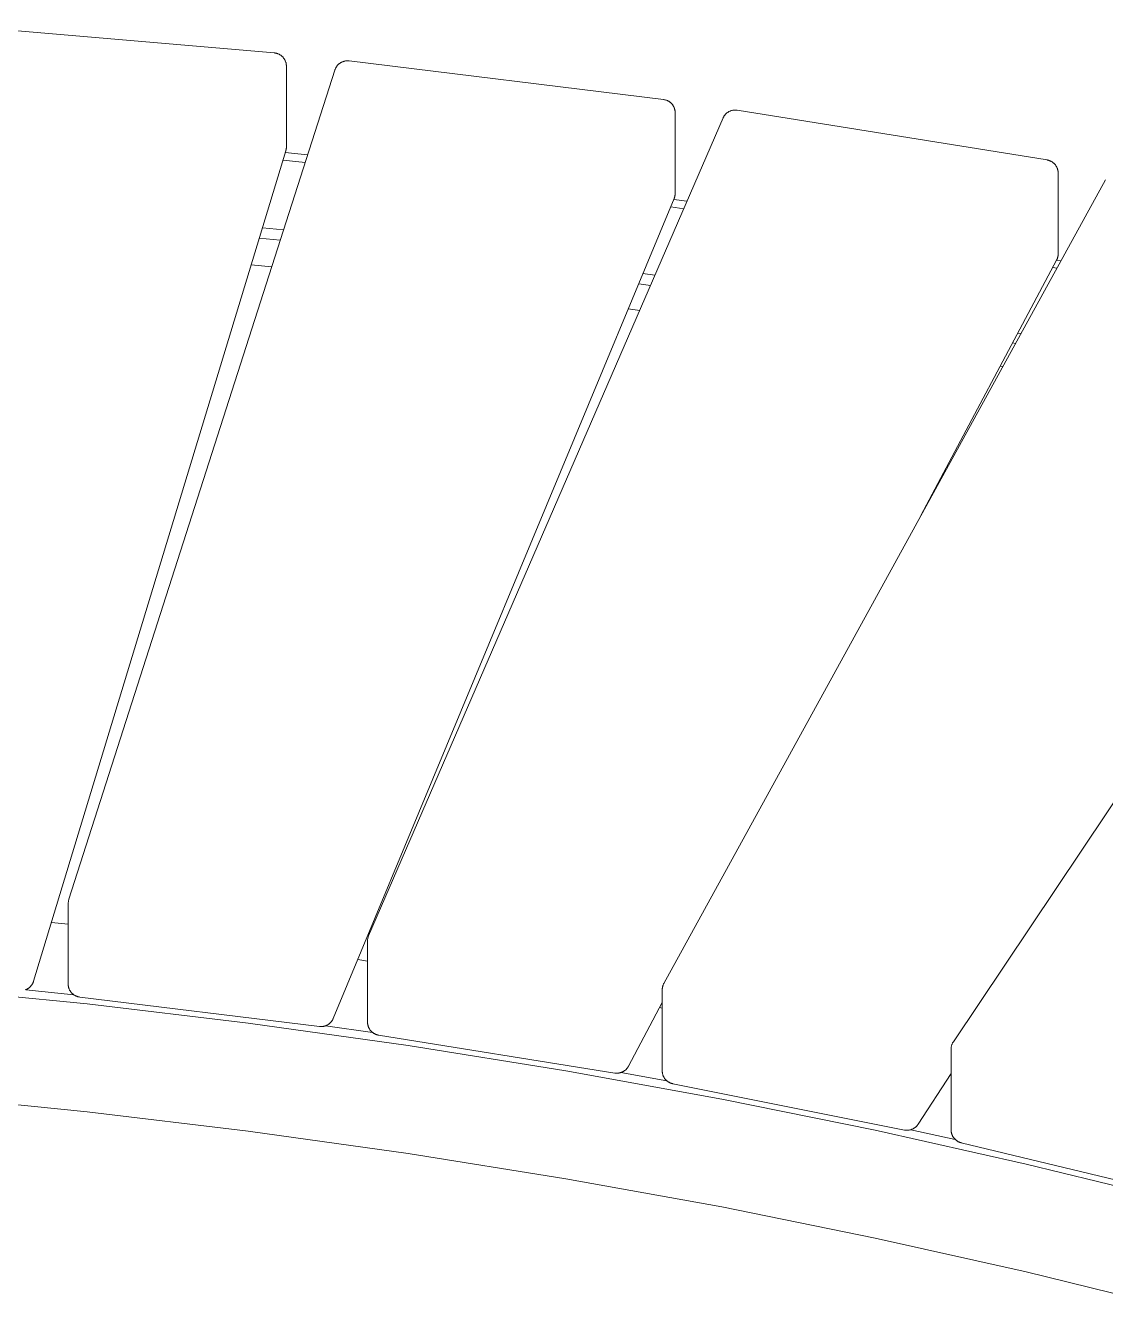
# Model space of a CAD drawing. Header units: inches. Extents: x -6 to 195, y -3 to 126.
# Drawn here: x 155.94 to 168.81, y 59.52 to 74.81 of the extents above; entities that cross this region are included whole.
import ezdxf

# ---------------------------------------------------------------- set-up
doc = ezdxf.new("R2010")
doc.units = ezdxf.units.IN
doc.layers.add('ZANO_R', color=7, linetype='Continuous', lineweight=0)

msp = doc.modelspace()

# ---------------------------------------------------------------- linework, layer by layer
at = {"layer": 'ZANO_R'}
for p, q in [((155.11595, 74.81041), (158.90722, 74.48523)), ((158.90722, 74.48523), (158.91263, 74.48467)), ((158.91263, 74.48467), (158.91802, 74.48393)), ((158.91802, 74.48393), (158.92338, 74.483)), ((158.92338, 74.483), (158.9287, 74.48188)), ((158.9287, 74.48188), (158.93398, 74.48058)), ((158.93398, 74.48058), (158.93922, 74.4791)), ((158.93922, 74.4791), (158.9444, 74.47744)), ((158.9444, 74.47744), (158.94952, 74.47561)), ((158.94952, 74.47561), (158.95457, 74.47359)), ((158.95457, 74.47359), (158.95955, 74.47141)), ((158.95955, 74.47141), (158.96445, 74.46905)), ((158.96445, 74.46905), (158.96927, 74.46653)), ((158.96927, 74.46653), (158.974, 74.46384)), ((158.974, 74.46384), (158.97863, 74.46098)), ((158.97863, 74.46098), (158.98316, 74.45797)), ((158.98316, 74.45797), (158.98758, 74.45481)), ((158.98758, 74.45481), (158.9919, 74.45149)), ((158.9919, 74.45149), (158.99609, 74.44803)), ((158.99609, 74.44803), (159.00016, 74.44443)), ((159.00016, 74.44443), (159.00411, 74.44068)), ((159.00411, 74.44068), (159.00792, 74.43681)), ((159.00792, 74.43681), (159.0116, 74.4328)), ((159.0116, 74.4328), (159.01514, 74.42867)), ((159.01514, 74.42867), (159.01853, 74.42442)), ((159.01853, 74.42442), (159.02178, 74.42005)), ((159.02178, 74.42005), (159.02487, 74.41557)), ((159.02487, 74.41557), (159.0278, 74.41099)), ((159.0278, 74.41099), (159.03058, 74.40632)), ((159.03058, 74.40632), (159.03319, 74.40155)), ((159.03319, 74.40155), (159.03563, 74.39669)), ((159.03563, 74.39669), (159.03791, 74.39175)), ((159.03791, 74.39175), (159.04001, 74.38673)), ((159.04001, 74.38673), (159.04194, 74.38165)), ((159.04194, 74.38165), (159.0437, 74.3765)), ((159.0437, 74.3765), (159.04527, 74.37129)), ((159.04527, 74.37129), (159.04666, 74.36603)), ((159.04666, 74.36603), (159.04787, 74.36073)), ((159.04787, 74.36073), (159.0489, 74.35539)), ((159.0489, 74.35539), (159.04974, 74.35002)), ((159.04974, 74.35002), (159.0504, 74.34462)), ((159.0504, 74.34462), (159.05087, 74.3392)), ((159.05087, 74.3392), (159.05115, 74.33377)), ((159.05115, 74.33377), (159.05124, 74.32833)), ((159.05124, 74.32833), (159.05124, 73.36396)), ((159.64024, 74.30758), (159.64286, 74.3123)), ((159.64286, 74.3123), (159.64565, 74.31694)), ((159.64565, 74.31694), (159.6486, 74.32148)), ((159.6486, 74.32148), (159.6517, 74.32591)), ((159.6517, 74.32591), (159.65496, 74.33024)), ((159.65496, 74.33024), (159.65836, 74.33445)), ((159.65836, 74.33445), (159.6619, 74.33854)), ((159.6619, 74.33854), (159.66558, 74.34251)), ((159.66558, 74.34251), (159.66939, 74.34634)), ((159.66939, 74.34634), (159.67334, 74.35005)), ((159.67334, 74.35005), (159.67741, 74.35362)), ((159.67741, 74.35362), (159.68159, 74.35704)), ((159.68159, 74.35704), (159.6859, 74.36032)), ((159.6859, 74.36032), (159.69031, 74.36345)), ((159.69031, 74.36345), (159.69483, 74.36643)), ((159.69483, 74.36643), (159.69945, 74.36924)), ((159.69945, 74.36924), (159.70416, 74.3719)), ((159.70416, 74.3719), (159.70897, 74.3744)), ((159.70897, 74.3744), (159.71385, 74.37673)), ((159.71385, 74.37673), (159.71881, 74.37889)), ((159.71881, 74.37889), (159.72385, 74.38087)), ((159.72385, 74.38087), (159.72894, 74.38269)), ((159.72894, 74.38269), (159.7341, 74.38433)), ((159.7341, 74.38433), (159.73931, 74.38578)), ((159.73931, 74.38578), (159.74457, 74.38706)), ((159.74457, 74.38706), (159.74987, 74.38816)), ((159.74987, 74.38816), (159.7552, 74.38908)), ((159.7552, 74.38908), (159.76056, 74.38981)), ((159.76056, 74.38981), (159.76595, 74.39036)), ((159.76595, 74.39036), (159.77135, 74.39072)), ((159.77135, 74.39072), (159.77675, 74.39089)), ((159.77675, 74.39089), (159.78216, 74.39088)), ((159.78216, 74.39088), (159.78757, 74.39069)), ((159.78757, 74.39069), (159.79297, 74.39031)), ((159.79297, 74.39031), (159.79835, 74.38974)), ((159.79835, 74.38974), (163.54747, 73.92965)), ((156.45695, 64.39961), (159.62923, 74.28157)), ((159.62923, 74.28157), (159.63027, 74.28471)), ((159.63027, 74.28471), (159.63139, 74.28784)), ((159.63139, 74.28784), (159.63334, 74.29288)), ((159.63334, 74.29288), (159.63547, 74.29786)), ((159.63547, 74.29786), (159.63777, 74.30276)), ((159.63777, 74.30276), (159.64024, 74.30758)), ((163.54747, 73.92965), (163.55285, 73.92889)), ((163.55285, 73.92889), (163.5582, 73.92795)), ((163.5582, 73.92795), (163.56352, 73.92683)), ((163.56352, 73.92683), (163.56879, 73.92553)), ((163.56879, 73.92553), (163.57401, 73.92404)), ((163.57401, 73.92404), (163.57918, 73.92237)), ((163.57918, 73.92237), (163.58429, 73.92053)), ((163.58429, 73.92053), (163.58933, 73.91851)), ((163.58933, 73.91851), (163.5943, 73.91632)), ((163.5943, 73.91632), (163.59919, 73.91396)), ((163.59919, 73.91396), (163.604, 73.91143)), ((163.604, 73.91143), (163.60872, 73.90873)), ((163.60872, 73.90873), (163.61334, 73.90588)), ((163.61334, 73.90588), (163.61786, 73.90287)), ((163.61786, 73.90287), (163.62227, 73.8997)), ((163.62227, 73.8997), (163.62658, 73.89639)), ((163.62658, 73.89639), (163.63076, 73.89292)), ((163.63076, 73.89292), (163.63482, 73.88932)), ((163.63482, 73.88932), (163.63876, 73.88558)), ((163.63876, 73.88558), (163.64256, 73.8817)), ((163.64256, 73.8817), (163.64623, 73.87769)), ((163.64623, 73.87769), (163.64976, 73.87357)), ((163.64976, 73.87357), (163.65315, 73.86932)), ((163.65315, 73.86932), (163.65638, 73.86495)), ((163.65638, 73.86495), (163.65946, 73.86048)), ((163.65946, 73.86048), (163.66239, 73.85591)), ((163.66239, 73.85591), (163.66516, 73.85123)), ((160.03133, 63.96002), (164.25733, 73.70961)), ((163.66516, 73.85123), (163.66776, 73.84647)), ((163.66776, 73.84647), (163.6702, 73.84161)), ((163.6702, 73.84161), (163.67247, 73.83668)), ((163.67247, 73.83668), (163.67457, 73.83167)), ((163.67457, 73.83167), (163.6765, 73.82659)), ((163.6765, 73.82659), (163.67824, 73.82145)), ((163.67824, 73.82145), (163.67981, 73.81625)), ((163.67981, 73.81625), (163.6812, 73.811)), ((163.6812, 73.811), (163.68241, 73.8057)), ((163.68241, 73.8057), (163.68343, 73.80037)), ((163.68343, 73.80037), (163.68427, 73.795)), ((163.68427, 73.795), (163.68493, 73.78961)), ((163.68493, 73.78961), (163.6854, 73.7842)), ((163.6854, 73.7842), (163.68568, 73.77877)), ((163.68568, 73.77877), (163.68577, 73.77334)), ((163.68577, 73.77334), (163.68577, 72.80897)), ((164.25733, 73.70961), (164.25861, 73.71249)), ((164.25861, 73.71249), (164.25996, 73.71535)), ((164.25996, 73.71535), (164.26241, 73.72022)), ((164.26241, 73.72022), (164.26503, 73.725)), ((164.26503, 73.725), (164.26781, 73.72969)), ((164.26781, 73.72969), (164.27075, 73.73428)), ((164.27075, 73.73428), (164.27385, 73.73876)), ((164.27385, 73.73876), (164.27711, 73.74314)), ((164.27711, 73.74314), (164.28051, 73.7474)), ((164.28051, 73.7474), (164.28406, 73.75153)), ((164.28406, 73.75153), (164.28775, 73.75555)), ((164.28775, 73.75555), (164.29158, 73.75943)), ((164.29158, 73.75943), (164.29553, 73.76318)), ((164.29553, 73.76318), (164.29962, 73.76679)), ((164.29962, 73.76679), (164.30383, 73.77025)), ((164.30383, 73.77025), (164.30815, 73.77357)), ((164.30815, 73.77357), (164.31259, 73.77674)), ((164.31259, 73.77674), (164.31714, 73.77975)), ((164.31714, 73.77975), (164.32178, 73.7826)), ((164.32178, 73.7826), (164.32653, 73.78529)), ((164.32653, 73.78529), (164.33136, 73.78781)), ((164.33136, 73.78781), (164.33628, 73.79017)), ((164.33628, 73.79017), (164.34127, 73.79235)), ((164.34127, 73.79235), (164.34634, 73.79436)), ((164.34634, 73.79436), (164.35148, 73.79619)), ((164.35148, 73.79619), (164.35667, 73.79784)), ((164.35667, 73.79784), (164.36192, 73.79932)), ((164.36192, 73.79932), (164.36722, 73.80061)), ((164.36722, 73.80061), (164.37256, 73.80171)), ((164.37256, 73.80171), (164.37793, 73.80263)), ((164.37793, 73.80263), (164.38333, 73.80337)), ((164.38333, 73.80337), (164.38876, 73.80391)), ((164.38876, 73.80391), (164.3942, 73.80427)), ((164.3942, 73.80427), (164.39965, 73.80444)), ((164.39965, 73.80444), (164.4051, 73.80442)), ((164.4051, 73.80442), (164.41055, 73.80421)), ((164.41055, 73.80421), (164.41598, 73.80382)), ((164.41598, 73.80382), (164.4214, 73.80323)), ((164.4214, 73.80323), (164.4268, 73.80246)), ((164.4268, 73.80246), (168.11938, 73.20923)), ((159.04444, 73.31818), (156.03662, 63.41909)), ((159.03825, 73.29781), (159.3046, 73.27031)), ((159.04539, 73.32144), (159.04444, 73.31818)), ((159.04628, 73.32472), (159.04539, 73.32144)), ((159.04744, 73.32954), (159.04628, 73.32472)), ((159.04844, 73.33439), (159.04744, 73.32954)), ((159.0493, 73.33927), (159.04844, 73.33439)), ((159.05, 73.34418), (159.0493, 73.33927)), ((159.05054, 73.34911), (159.05, 73.34418)), ((159.05093, 73.35405), (159.05054, 73.34911)), ((159.05117, 73.359), (159.05093, 73.35405)), ((159.05124, 73.36396), (159.05117, 73.359)), ((159.01104, 73.20825), (159.2759, 73.18091)), ((168.11938, 73.20923), (168.12472, 73.20827)), ((168.12472, 73.20827), (168.13002, 73.20714)), ((168.13002, 73.20714), (168.13528, 73.20582)), ((168.13528, 73.20582), (168.14049, 73.20432)), ((168.14049, 73.20432), (168.14565, 73.20265)), ((168.14565, 73.20265), (168.15074, 73.2008)), ((168.15074, 73.2008), (168.15577, 73.19877)), ((168.15577, 73.19877), (168.16073, 73.19657)), ((168.16073, 73.19657), (168.1656, 73.19421)), ((168.1656, 73.19421), (168.1704, 73.19167)), ((168.1704, 73.19167), (168.1751, 73.18897)), ((168.1751, 73.18897), (168.17971, 73.18612)), ((168.17971, 73.18612), (168.18421, 73.1831)), ((168.18421, 73.1831), (168.18861, 73.17993)), ((168.18861, 73.17993), (168.1929, 73.17662)), ((168.1929, 73.17662), (168.19707, 73.17315)), ((168.19707, 73.17315), (168.20112, 73.16955)), ((168.20112, 73.16955), (168.20504, 73.16581)), ((168.20504, 73.16581), (168.20883, 73.16193)), ((168.20883, 73.16193), (168.21249, 73.15793)), ((168.21249, 73.15793), (168.21601, 73.1538)), ((168.21601, 73.1538), (168.21938, 73.14956)), ((168.21938, 73.14956), (168.2226, 73.1452)), ((168.2226, 73.1452), (168.22567, 73.14073)), ((168.22567, 73.14073), (168.22859, 73.13616)), ((168.22859, 73.13616), (168.23135, 73.1315)), ((168.23135, 73.1315), (168.23394, 73.12674)), ((168.23394, 73.12674), (168.23637, 73.12189)), ((168.23637, 73.12189), (168.23864, 73.11696)), ((168.23864, 73.11696), (168.24073, 73.11196)), ((168.24073, 73.11196), (168.24264, 73.10689)), ((168.24264, 73.10689), (168.24439, 73.10176)), ((168.24439, 73.10176), (168.24595, 73.09657)), ((168.24595, 73.09657), (168.24733, 73.09132)), ((168.24733, 73.09132), (168.24854, 73.08604)), ((163.55117, 63.39242), (168.81468, 72.97222)), ((168.24854, 73.08604), (168.24956, 73.08071)), ((168.24956, 73.08071), (168.25039, 73.07536)), ((168.25039, 73.07536), (168.25104, 73.06997)), ((168.25104, 73.06997), (168.25151, 73.06457)), ((168.25151, 73.06457), (168.25179, 73.05916)), ((168.25179, 73.05916), (168.25188, 73.05374)), ((168.25188, 73.05374), (168.25188, 72.08937)), ((163.68375, 72.78383), (163.68286, 72.77886)), ((163.68448, 72.78883), (163.68375, 72.78383)), ((163.68504, 72.79385), (163.68448, 72.78883)), ((163.68545, 72.79888), (163.68504, 72.79385)), ((163.68569, 72.80393), (163.68545, 72.79888)), ((163.68577, 72.80897), (163.68569, 72.80393)), ((163.6737, 72.74851), (159.60999, 62.97595)), ((163.63293, 72.65045), (163.78877, 72.62862)), ((163.66969, 72.73886), (163.827, 72.71682)), ((163.67492, 72.75153), (163.6737, 72.74851)), ((163.67607, 72.75457), (163.67492, 72.75153)), ((163.67774, 72.75933), (163.67607, 72.75457)), ((163.67926, 72.76415), (163.67774, 72.75933)), ((163.68062, 72.76901), (163.67926, 72.76415)), ((163.68182, 72.77392), (163.68062, 72.76901)), ((163.68286, 72.77886), (163.68182, 72.77392)), ((158.76614, 72.40227), (159.01761, 72.37631)), ((158.97767, 72.25189), (158.72825, 72.27755)), ((167.0027, 62.69896), (173.28353, 72.07221)), ((168.2349, 72.01823), (168.23348, 72.0155)), ((168.23627, 72.021), (168.2349, 72.01823)), ((168.23854, 72.02594), (168.23627, 72.021)), ((168.24065, 72.03096), (168.23854, 72.02594)), ((168.24258, 72.03604), (168.24065, 72.03096)), ((168.24433, 72.04119), (168.24258, 72.03604)), ((168.24591, 72.0464), (168.24433, 72.04119)), ((168.2473, 72.05166), (168.24591, 72.0464)), ((168.24851, 72.05696), (168.2473, 72.05166)), ((168.24954, 72.06231), (168.24851, 72.05696)), ((168.25038, 72.06768), (168.24954, 72.06231)), ((168.25104, 72.07308), (168.25038, 72.06768)), ((168.25151, 72.0785), (168.25104, 72.07308)), ((168.25179, 72.08393), (168.25151, 72.0785)), ((168.25188, 72.08937), (168.25179, 72.08393)), ((158.8763, 71.93612), (158.63194, 71.96059)), ((168.23348, 72.01549), (166.61635, 68.97116)), ((168.18734, 71.92864), (168.23649, 71.91989)), ((168.23349, 72.01557), (168.28411, 72.00656)), ((163.39215, 71.71359), (163.25152, 71.73322)), ((163.30206, 71.85477), (163.44468, 71.83479)), ((163.263, 71.41565), (163.12713, 71.43411)), ((167.77177, 71.14631), (167.80792, 71.13988)), ((167.74357, 71.02274), (167.70936, 71.02881)), ((167.59214, 70.74715), (167.56246, 70.75227)), ((156.44942, 64.35147), (156.45695, 64.39961)), ((156.44942, 63.38711), (156.44942, 64.35147)), ((156.44942, 64.09782), (156.24914, 64.11853)), ((160.01916, 63.91346), (160.0198, 63.91879)), ((160.0198, 63.91879), (160.02062, 63.92409)), ((160.02062, 63.92409), (160.02162, 63.92937)), ((160.02162, 63.92937), (160.0228, 63.9346)), ((160.0228, 63.9346), (160.02415, 63.9398)), ((160.02415, 63.9398), (160.02569, 63.94494)), ((160.02569, 63.94494), (160.02739, 63.95003)), ((160.02739, 63.95003), (160.02927, 63.95506)), ((160.02927, 63.95506), (160.03133, 63.96002)), ((160.01834, 63.89739), (160.01843, 63.90275)), ((160.01834, 62.93302), (160.01834, 63.89739)), ((160.01843, 63.90275), (160.0187, 63.90811)), ((160.0187, 63.90811), (160.01916, 63.91346)), ((160.01834, 63.66052), (159.90147, 63.67691)), ((154.73717, 63.34212), (156.67498, 63.14899)), ((155.94594, 63.31928), (155.94095, 63.31732)), ((155.94441, 63.31866), (156.51555, 63.25883)), ((155.95086, 63.3214), (155.94594, 63.31928)), ((155.95571, 63.3237), (155.95086, 63.3214)), ((155.96047, 63.32615), (155.95571, 63.3237)), ((155.96515, 63.32877), (155.96047, 63.32615)), ((155.96973, 63.33154), (155.96515, 63.32877)), ((155.97422, 63.33447), (155.96973, 63.33154)), ((155.97861, 63.33755), (155.97422, 63.33447)), ((155.98289, 63.34078), (155.97861, 63.33755)), ((155.98705, 63.34415), (155.98289, 63.34078)), ((155.9911, 63.34766), (155.98705, 63.34415)), ((155.99503, 63.35131), (155.9911, 63.34766)), ((155.99883, 63.35508), (155.99503, 63.35131)), ((156.0025, 63.35899), (155.99883, 63.35508)), ((156.00604, 63.36302), (156.0025, 63.35899)), ((156.00944, 63.36716), (156.00604, 63.36302)), ((156.01269, 63.37142), (156.00944, 63.36716)), ((156.0158, 63.37579), (156.01269, 63.37142)), ((156.01875, 63.38026), (156.0158, 63.37579)), ((156.02155, 63.38483), (156.01875, 63.38026)), ((156.0242, 63.38949), (156.02155, 63.38483)), ((156.02669, 63.39424), (156.0242, 63.38949)), ((156.02901, 63.39907), (156.02669, 63.39424)), ((156.03116, 63.40397), (156.02901, 63.39907)), ((156.03315, 63.40895), (156.03116, 63.40397)), ((156.03497, 63.41399), (156.03315, 63.40895)), ((156.03662, 63.41909), (156.03497, 63.41399)), ((156.44951, 63.38168), (156.44942, 63.38711)), ((156.44979, 63.37625), (156.44951, 63.38168)), ((156.45026, 63.37084), (156.44979, 63.37625)), ((156.45091, 63.36545), (156.45026, 63.37084)), ((156.45175, 63.36008), (156.45091, 63.36545)), ((156.45278, 63.35475), (156.45175, 63.36008)), ((156.45398, 63.34945), (156.45278, 63.35475)), ((156.45537, 63.3442), (156.45398, 63.34945)), ((156.45694, 63.339), (156.45537, 63.3442)), ((156.45869, 63.33386), (156.45694, 63.339)), ((156.46062, 63.32878), (156.45869, 63.33386)), ((156.46271, 63.32377), (156.46062, 63.32878)), ((156.46498, 63.31884), (156.46271, 63.32377)), ((156.46742, 63.31398), (156.46498, 63.31884)), ((156.47003, 63.30922), (156.46742, 63.31398)), ((156.4728, 63.30454), (156.47003, 63.30922)), ((156.47572, 63.29997), (156.4728, 63.30454)), ((163.53171, 63.31658), (163.53179, 63.32186)), ((163.53171, 62.35222), (163.53171, 63.31658)), ((163.53179, 63.32186), (163.53206, 63.32712)), ((163.53206, 63.32712), (163.5325, 63.33238)), ((163.5325, 63.33238), (163.53312, 63.33762)), ((163.53312, 63.33762), (163.53391, 63.34283)), ((163.53391, 63.34283), (163.53488, 63.34802)), ((163.53488, 63.34802), (163.53602, 63.35317)), ((163.53602, 63.35317), (163.53733, 63.35828)), ((163.53733, 63.35828), (163.53881, 63.36334)), ((163.53881, 63.36334), (163.54046, 63.36835)), ((163.54046, 63.36835), (163.54227, 63.3733)), ((163.54227, 63.3733), (163.54426, 63.37819)), ((163.54426, 63.37819), (163.5464, 63.38301)), ((163.5464, 63.38301), (163.54871, 63.38775)), ((163.54871, 63.38775), (163.55117, 63.39242)), ((156.47881, 63.29549), (156.47572, 63.29997)), ((156.48204, 63.29113), (156.47881, 63.29549)), ((156.48543, 63.28688), (156.48204, 63.29113)), ((156.48895, 63.28275), (156.48543, 63.28688)), ((156.49262, 63.27875), (156.48895, 63.28275)), ((156.49643, 63.27487), (156.49262, 63.27875)), ((156.50036, 63.27113), (156.49643, 63.27487)), ((156.50443, 63.26752), (156.50036, 63.27113)), ((156.50861, 63.26406), (156.50443, 63.26752)), ((156.51291, 63.26075), (156.50861, 63.26406)), ((156.51733, 63.25758), (156.51291, 63.26075)), ((156.52185, 63.25457), (156.51733, 63.25758)), ((156.52647, 63.25171), (156.52185, 63.25457)), ((156.53119, 63.24902), (156.52647, 63.25171)), ((156.53599, 63.24649), (156.53119, 63.24902)), ((156.54088, 63.24413), (156.53599, 63.24649)), ((156.54585, 63.24194), (156.54088, 63.24413)), ((156.5509, 63.23992), (156.54585, 63.24194)), ((156.55601, 63.23808), (156.5509, 63.23992)), ((156.56118, 63.23641), (156.55601, 63.23808)), ((156.5664, 63.23492), (156.56118, 63.23641)), ((156.57167, 63.23362), (156.5664, 63.23492)), ((156.57699, 63.23249), (156.57167, 63.23362)), ((156.58234, 63.23155), (156.57699, 63.23249)), ((156.58771, 63.2308), (156.58234, 63.23155)), ((159.4454, 62.88011), (156.58771, 63.2308)), ((163.53171, 63.16417), (163.12948, 62.40696)), ((156.67498, 63.14899), (158.59731, 62.91897)), ((163.53171, 63.10018), (163.50066, 63.10572)), ((158.59731, 62.91897), (160.50104, 62.65269)), ((159.45075, 62.87954), (159.4454, 62.88011)), ((159.45612, 62.87916), (159.45075, 62.87954)), ((159.4615, 62.87896), (159.45612, 62.87916)), ((159.46688, 62.87895), (159.4615, 62.87896)), ((159.47226, 62.87912), (159.46688, 62.87895)), ((159.47763, 62.87947), (159.47226, 62.87912)), ((159.48299, 62.88001), (159.47763, 62.87947)), ((159.48832, 62.88073), (159.48299, 62.88001)), ((159.49363, 62.88164), (159.48832, 62.88073)), ((159.4989, 62.88272), (159.49363, 62.88164)), ((159.50413, 62.88398), (159.4989, 62.88272)), ((159.50932, 62.88542), (159.50413, 62.88398)), ((159.51445, 62.88704), (159.50932, 62.88542)), ((159.51953, 62.88883), (159.51445, 62.88704)), ((159.51858, 62.88848), (160.07898, 62.80883)), ((159.52454, 62.89079), (159.51953, 62.88883)), ((159.52948, 62.89293), (159.52454, 62.89079)), ((159.53434, 62.89523), (159.52948, 62.89293)), ((159.53913, 62.8977), (159.53434, 62.89523)), ((159.54383, 62.90032), (159.53913, 62.8977)), ((159.54843, 62.90311), (159.54383, 62.90032)), ((159.55294, 62.90606), (159.54843, 62.90311)), ((159.55734, 62.90915), (159.55294, 62.90606)), ((159.56163, 62.91239), (159.55734, 62.90915)), ((159.56582, 62.91578), (159.56163, 62.91239)), ((159.56988, 62.91931), (159.56582, 62.91578)), ((159.57382, 62.92298), (159.56988, 62.91931)), ((159.57763, 62.92678), (159.57382, 62.92298)), ((159.58131, 62.93071), (159.57763, 62.92678)), ((159.58486, 62.93476), (159.58131, 62.93071)), ((159.58826, 62.93893), (159.58486, 62.93476)), ((159.59152, 62.94321), (159.58826, 62.93893)), ((159.59463, 62.9476), (159.59152, 62.94321)), ((159.59759, 62.9521), (159.59463, 62.9476)), ((159.60039, 62.95669), (159.59759, 62.9521)), ((159.60304, 62.96138), (159.60039, 62.95669)), ((159.60552, 62.96616), (159.60304, 62.96138)), ((159.60784, 62.97101), (159.60552, 62.96616)), ((159.60999, 62.97595), (159.60784, 62.97101)), ((160.01843, 62.9276), (160.01834, 62.93302)), ((160.01871, 62.92218), (160.01843, 62.9276)), ((160.01917, 62.91678), (160.01871, 62.92218)), ((160.01983, 62.9114), (160.01917, 62.91678)), ((160.02066, 62.90605), (160.01983, 62.9114)), ((160.02168, 62.90072), (160.02066, 62.90605)), ((160.02289, 62.89543), (160.02168, 62.90072)), ((160.02427, 62.89019), (160.02289, 62.89543)), ((160.02583, 62.885), (160.02427, 62.89019)), ((160.02758, 62.87987), (160.02583, 62.885)), ((160.02949, 62.8748), (160.02758, 62.87987)), ((160.03158, 62.8698), (160.02949, 62.8748)), ((160.03385, 62.86487), (160.03158, 62.8698)), ((160.03628, 62.86002), (160.03385, 62.86487)), ((160.03887, 62.85526), (160.03628, 62.86002)), ((160.04163, 62.8506), (160.03887, 62.85526)), ((160.04454, 62.84603), (160.04163, 62.8506)), ((160.04762, 62.84156), (160.04454, 62.84603)), ((160.05084, 62.8372), (160.04762, 62.84156)), ((160.05421, 62.83296), (160.05084, 62.8372)), ((160.05773, 62.82883), (160.05421, 62.83296)), ((160.06139, 62.82483), (160.05773, 62.82883)), ((160.06518, 62.82095), (160.06139, 62.82483)), ((160.0691, 62.81721), (160.06518, 62.82095)), ((160.07315, 62.81361), (160.0691, 62.81721)), ((160.07732, 62.81014), (160.07315, 62.81361)), ((160.08161, 62.80682), (160.07732, 62.81014)), ((160.08601, 62.80366), (160.08161, 62.80682)), ((160.09051, 62.80064), (160.08601, 62.80366)), ((160.09512, 62.79778), (160.09051, 62.80064)), ((160.09982, 62.79509), (160.09512, 62.79778)), ((160.10462, 62.79255), (160.09982, 62.79509)), ((160.10949, 62.79019), (160.10462, 62.79255)), ((160.11445, 62.78799), (160.10949, 62.79019)), ((160.11948, 62.78596), (160.11445, 62.78799)), ((160.12457, 62.78411), (160.11948, 62.78596)), ((160.12973, 62.78243), (160.12457, 62.78411)), ((160.13494, 62.78094), (160.12973, 62.78243)), ((160.1402, 62.77962), (160.13494, 62.78094)), ((160.1455, 62.77848), (160.1402, 62.77962)), ((160.15084, 62.77753), (160.1455, 62.77848)), ((162.96543, 62.32535), (160.15084, 62.77753)), ((166.99693, 62.68967), (166.99974, 62.69436)), ((166.99974, 62.69436), (167.0027, 62.69896)), ((160.50104, 62.65269), (162.38313, 62.35084)), ((166.97605, 62.61129), (166.97614, 62.61676)), ((166.97605, 61.64693), (166.97605, 62.61129)), ((166.97614, 62.61676), (166.97643, 62.62222)), ((166.97643, 62.62222), (166.9769, 62.62767)), ((166.9769, 62.62767), (166.97756, 62.6331)), ((166.97756, 62.6331), (166.97841, 62.6385)), ((166.97841, 62.6385), (166.97945, 62.64387)), ((166.97945, 62.64387), (166.98068, 62.6492)), ((166.98068, 62.6492), (166.98208, 62.65448)), ((166.98208, 62.65448), (166.98368, 62.65972)), ((166.98368, 62.65972), (166.98545, 62.66489)), ((166.98545, 62.66489), (166.9874, 62.67)), ((166.9874, 62.67), (166.98952, 62.67504)), ((166.98952, 62.67504), (166.99182, 62.68)), ((166.99182, 62.68), (166.99429, 62.68488)), ((166.99429, 62.68488), (166.99693, 62.68967)), ((163.118, 62.38854), (163.11474, 62.38419)), ((163.12111, 62.39299), (163.118, 62.38854)), ((163.12406, 62.39755), (163.12111, 62.39299)), ((163.12685, 62.40221), (163.12406, 62.39755)), ((163.12948, 62.40696), (163.12685, 62.40221)), ((162.38313, 62.35084), (164.24066, 62.01426)), ((162.9708, 62.32458), (162.96543, 62.32535)), ((162.9762, 62.324), (162.9708, 62.32458)), ((162.98162, 62.3236), (162.9762, 62.324)), ((162.98705, 62.32339), (162.98162, 62.3236)), ((162.99248, 62.32337), (162.98705, 62.32339)), ((162.99791, 62.32354), (162.99248, 62.32337)), ((163.00333, 62.32389), (162.99791, 62.32354)), ((163.00874, 62.32443), (163.00333, 62.32389)), ((163.01412, 62.32515), (163.00874, 62.32443)), ((163.01947, 62.32606), (163.01412, 62.32515)), ((163.02479, 62.32716), (163.01947, 62.32606)), ((163.03007, 62.32844), (163.02479, 62.32716)), ((163.03531, 62.32989), (163.03007, 62.32844)), ((163.04048, 62.33153), (163.03531, 62.32989)), ((163.04007, 62.33139), (163.58671, 62.23264)), ((163.0456, 62.33335), (163.04048, 62.33153)), ((163.05066, 62.33534), (163.0456, 62.33335)), ((163.05564, 62.33751), (163.05066, 62.33534)), ((163.06054, 62.33984), (163.05564, 62.33751)), ((163.06537, 62.34234), (163.06054, 62.33984)), ((163.0701, 62.34501), (163.06537, 62.34234)), ((163.07473, 62.34784), (163.0701, 62.34501)), ((163.07927, 62.35083), (163.07473, 62.34784)), ((163.0837, 62.35397), (163.07927, 62.35083)), ((163.08802, 62.35726), (163.0837, 62.35397)), ((163.09223, 62.3607), (163.08802, 62.35726)), ((163.09631, 62.36429), (163.09223, 62.3607)), ((163.10026, 62.36801), (163.09631, 62.36429)), ((163.10409, 62.37186), (163.10026, 62.36801)), ((163.10778, 62.37585), (163.10409, 62.37186)), ((163.11133, 62.37996), (163.10778, 62.37585)), ((163.11474, 62.38419), (163.11133, 62.37996)), ((163.5318, 62.34681), (163.53171, 62.35222)), ((163.53208, 62.34141), (163.5318, 62.34681)), ((163.53254, 62.33602), (163.53208, 62.34141)), ((163.53319, 62.33066), (163.53254, 62.33602)), ((163.53402, 62.32531), (163.53319, 62.33066)), ((163.53504, 62.32), (163.53402, 62.32531)), ((163.53623, 62.31473), (163.53504, 62.32)), ((163.53761, 62.3095), (163.53623, 62.31473)), ((163.53917, 62.30432), (163.53761, 62.3095)), ((163.5409, 62.2992), (163.53917, 62.30432)), ((163.54281, 62.29414), (163.5409, 62.2992)), ((163.54489, 62.28915), (163.54281, 62.29414)), ((163.54714, 62.28423), (163.54489, 62.28915)), ((163.54955, 62.2794), (163.54714, 62.28423)), ((163.55214, 62.27464), (163.54955, 62.2794)), ((163.55488, 62.26999), (163.55214, 62.27464)), ((163.55778, 62.26542), (163.55488, 62.26999)), ((163.56084, 62.26096), (163.55778, 62.26542)), ((163.56405, 62.25661), (163.56084, 62.26096)), ((163.5674, 62.25237), (163.56405, 62.25661)), ((163.5709, 62.24825), (163.5674, 62.25237)), ((163.57454, 62.24425), (163.5709, 62.24825)), ((163.57832, 62.24038), (163.57454, 62.24425)), ((163.58222, 62.23664), (163.57832, 62.24038)), ((163.58625, 62.23303), (163.58222, 62.23664)), ((163.5904, 62.22957), (163.58625, 62.23303)), ((166.97605, 62.31985), (166.58186, 61.71436)), ((163.59467, 62.22625), (163.5904, 62.22957)), ((163.59905, 62.22308), (163.59467, 62.22625)), ((163.60354, 62.22006), (163.59905, 62.22308)), ((163.60813, 62.2172), (163.60354, 62.22006)), ((163.61281, 62.2145), (163.60813, 62.2172)), ((163.61758, 62.21196), (163.61281, 62.2145)), ((163.62244, 62.20958), (163.61758, 62.21196)), ((163.62738, 62.20737), (163.62244, 62.20958)), ((163.63239, 62.20534), (163.62738, 62.20737)), ((163.63746, 62.20347), (163.63239, 62.20534)), ((163.6426, 62.20179), (163.63746, 62.20347)), ((163.64779, 62.20027), (163.6426, 62.20179)), ((163.65303, 62.19894), (163.64779, 62.20027)), ((163.65831, 62.19779), (163.65303, 62.19894)), ((166.41901, 61.64586), (163.65831, 62.19779)), ((156.67498, 61.86316), (154.73717, 62.0563)), ((164.24066, 62.01426), (166.07081, 61.64388)), ((158.59731, 61.63315), (156.67498, 61.86316)), ((160.50104, 61.36686), (158.59731, 61.63315)), ((166.07081, 61.64388), (167.87093, 61.24073)), ((166.42428, 61.6449), (166.41901, 61.64586)), ((166.42958, 61.64412), (166.42428, 61.6449)), ((166.4349, 61.64352), (166.42958, 61.64412)), ((166.44025, 61.6431), (166.4349, 61.64352)), ((166.4456, 61.64286), (166.44025, 61.6431)), ((166.45096, 61.64281), (166.4456, 61.64286)), ((166.45632, 61.64294), (166.45096, 61.64281)), ((166.46167, 61.64325), (166.45632, 61.64294)), ((166.467, 61.64374), (166.46167, 61.64325)), ((166.47232, 61.64441), (166.467, 61.64374)), ((166.47761, 61.64526), (166.47232, 61.64441)), ((166.48287, 61.6463), (166.47761, 61.64526)), ((166.48809, 61.64751), (166.48287, 61.6463)), ((166.49326, 61.6489), (166.48809, 61.64751)), ((166.49839, 61.65046), (166.49326, 61.6489)), ((166.49535, 61.64951), (167.02528, 61.53255)), ((166.50346, 61.6522), (166.49839, 61.65046)), ((166.50846, 61.65411), (166.50346, 61.6522)), ((166.5134, 61.65618), (166.50846, 61.65411)), ((166.51827, 61.65843), (166.5134, 61.65618)), ((166.52306, 61.66084), (166.51827, 61.65843)), ((166.52776, 61.66341), (166.52306, 61.66084)), ((166.53237, 61.66614), (166.52776, 61.66341)), ((166.53689, 61.66902), (166.53237, 61.66614)), ((166.5413, 61.67206), (166.53689, 61.66902)), ((166.54561, 61.67524), (166.5413, 61.67206)), ((166.54981, 61.67857), (166.54561, 61.67524)), ((166.55389, 61.68204), (166.54981, 61.67857)), ((166.55786, 61.68565), (166.55389, 61.68204)), ((166.56169, 61.68939), (166.55786, 61.68565)), ((166.5654, 61.69326), (166.56169, 61.68939)), ((166.56898, 61.69725), (166.5654, 61.69326)), ((166.57241, 61.70136), (166.56898, 61.69725)), ((166.57571, 61.70559), (166.57241, 61.70136)), ((166.57886, 61.70992), (166.57571, 61.70559)), ((166.58186, 61.71436), (166.57886, 61.70992)), ((166.97614, 61.64154), (166.97605, 61.64693)), ((166.97641, 61.63616), (166.97614, 61.64154)), ((166.97687, 61.63079), (166.97641, 61.63616)), ((166.97752, 61.62544), (166.97687, 61.63079)), ((166.97834, 61.62012), (166.97752, 61.62544)), ((166.97935, 61.61483), (166.97834, 61.62012)), ((166.98054, 61.60957), (166.97935, 61.61483)), ((166.98191, 61.60436), (166.98054, 61.60957)), ((166.98345, 61.5992), (166.98191, 61.60436)), ((166.98517, 61.59409), (166.98345, 61.5992)), ((166.98707, 61.58905), (166.98517, 61.59409)), ((166.98913, 61.58407), (166.98707, 61.58905)), ((166.99137, 61.57917), (166.98913, 61.58407)), ((166.99377, 61.57435), (166.99137, 61.57917)), ((166.99633, 61.56961), (166.99377, 61.57435)), ((166.99906, 61.56496), (166.99633, 61.56961)), ((167.00194, 61.56041), (166.99906, 61.56496)), ((167.00498, 61.55596), (167.00194, 61.56041)), ((167.00817, 61.55161), (167.00498, 61.55596)), ((167.0115, 61.54738), (167.00817, 61.55161)), ((167.01498, 61.54326), (167.0115, 61.54738)), ((167.01859, 61.53927), (167.01498, 61.54326)), ((167.02234, 61.5354), (167.01859, 61.53927)), ((167.02622, 61.53166), (167.02234, 61.5354)), ((167.03023, 61.52806), (167.02622, 61.53166)), ((167.03436, 61.5246), (167.03023, 61.52806)), ((167.0386, 61.52127), (167.03436, 61.5246)), ((167.04295, 61.5181), (167.0386, 61.52127)), ((167.04741, 61.51508), (167.04295, 61.5181)), ((167.05197, 61.51221), (167.04741, 61.51508)), ((167.05663, 61.5095), (167.05197, 61.51221)), ((167.06138, 61.50695), (167.05663, 61.5095)), ((167.06621, 61.50456), (167.06138, 61.50695)), ((167.07112, 61.50234), (167.06621, 61.50456)), ((167.0761, 61.50029), (167.07112, 61.50234)), ((167.08115, 61.49841), (167.0761, 61.50029)), ((167.08626, 61.49671), (167.08115, 61.49841)), ((167.09143, 61.49518), (167.08626, 61.49671)), ((167.09664, 61.49383), (167.09143, 61.49518)), ((169.79284, 60.84426), (167.09664, 61.49383)), ((162.38313, 61.06502), (160.50104, 61.36686)), ((167.87093, 61.24073), (169.63847, 60.80591)), ((164.24066, 60.72844), (162.38313, 61.06502)), ((166.07081, 60.35806), (164.24066, 60.72844)), ((167.87093, 59.95491), (166.07081, 60.35806)), ((169.63847, 59.52009), (167.87093, 59.95491))]:
    msp.add_line(p, q, dxfattribs=at)

doc.saveas('drawing.dxf')
